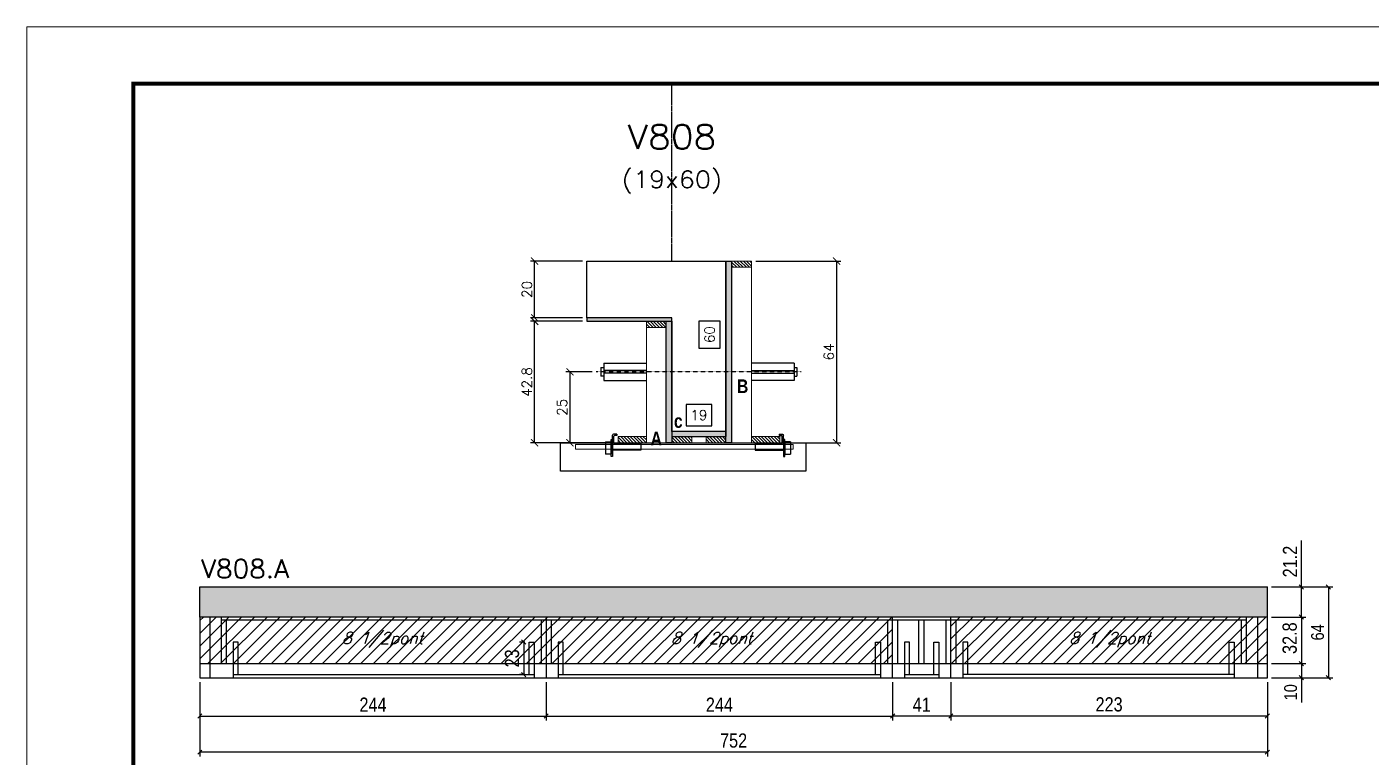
# Model space of a CAD drawing. Extents: x -20960 to -5926, y -2106 to 21915.
# Drawn here: x -12207 to -11260, y 16807 to 17321 of the extents above; entities that cross this region are included whole.
import ezdxf
from ezdxf.enums import TextEntityAlignment as Align

# ---------------------------------------------------------------- set-up
doc = ezdxf.new("R2010")
doc.units = 0
doc.linetypes.add('DASHED', pattern=[0.75, 0.5, -0.25])
doc.linetypes.add('HIDDEN', pattern=[0.375, 0.25, -0.125])
for name, color, linetype in [('barrote', 251, 'Continuous'), ('COTA', 241, 'Continuous'), ('Cota Seção (2x)', 4, 'Continuous'), ('detalhes', 4, 'Continuous'), ('Painéis', 200, 'Continuous'), ('presilha', 1, 'Continuous'), ('Reaproveitamento', 251, 'Continuous'), ('SARR_2.2x7', 40, 'Continuous'), ('SARR_3.5x7', 81, 'Continuous'), ('TENSOR', 3, 'Continuous'), ('texto', 7, 'Continuous'), ('Texto de Titulo', 7, 'Continuous'), ('Texto Qtd Sarr', 242, 'Continuous')]:
    doc.layers.add(name, color=color, linetype=linetype)
for name, color, linetype, lineweight in [('CONCRETO', 251, 'Continuous', 25), ('Folhas', 255, 'Continuous', 9), ('Hachura', 251, 'Continuous', 9), ('Madeira', 126, 'Continuous', 18), ('SARRAFO DE PRESSAO', 251, 'DASHED', 9), ('SCO-___-LAJ', 2, 'Continuous', 0), ('Texto Seção', 7, 'Continuous', 15)]:
    doc.layers.add(name, color=color, linetype=linetype, lineweight=lineweight)
doc.styles.add('COTA TECNICA', font='techl___.ttf', dxfattribs={"height": 10})
doc.styles.add('COTA TECNICA-50', font='techl___.ttf', dxfattribs={"height": 9})
doc.styles.add('REGUA-120', font='ROMANS.shx', dxfattribs={"height": 15})
doc.styles.add('Romans', font='romans.shx')
doc.styles.add('TECNICA', font='techb___.ttf', dxfattribs={"height": 10})
doc.dimstyles.new('COTA PAINEL-50', dxfattribs={"dimtxt": 9, "dimasz": 3, "dimexe": 3, "dimexo": 3, "dimgap": 3, "dimtad": 1, "dimdec": 1, "dimzin": 12, "dimdsep": 46, "dimtxsty": 'COTA TECNICA-50', "dimblk1": 'OBLIQUE', "dimblk2": 'OBLIQUE', "dimsah": 1, "dimcen": 0.9, "dimclrd": 4, "dimclre": 4, "dimclrt": 240, "dimadec": 1, "dimazin": 3, "dimtfac": 1, "dimtdec": 1, "dimtmove": 0, "dimatfit": 3, "dimfxl": 1, "dimtolj": 1, "dimtzin": 12, "dimarcsym": 0})
doc.dimstyles.new('Cota Seção (2x)', dxfattribs={"dimtxt": 7, "dimasz": 5, "dimexe": 3, "dimexo": 3, "dimgap": 2, "dimtad": 3, "dimdec": 1, "dimlfac": 0.5, "dimzin": 12, "dimdsep": 46, "dimtxsty": 'Romans', "dimblk": 'ARCHTICK', "dimcen": 0, "dimclrd": 4, "dimclre": 4, "dimclrt": 1, "dimadec": 1, "dimazin": 3, "dimtfac": 1, "dimtdec": 1, "dimtmove": 0, "dimatfit": 3, "dimldrblk": 'OBLIQUE', "dimfxl": 1, "dimtolj": 1, "dimtzin": 12, "dimarcsym": 0})
doc.dimstyles.new('Cota Seção interna', dxfattribs={"dimtxt": 7, "dimasz": 6, "dimexe": 0.18, "dimexo": 2, "dimgap": -4, "dimtad": 3, "dimdec": 1, "dimlfac": 0.5, "dimzin": 12, "dimdsep": 46, "dimtxsty": 'Romans', "dimblk": 'ARCHTICK', "dimcen": 0.09, "dimse1": 1, "dimse2": 1, "dimsd1": 1, "dimsd2": 1, "dimclrd": 180, "dimclre": 5, "dimclrt": 1, "dimadec": 0, "dimazin": 3, "dimtfac": 1, "dimtdec": 1, "dimtofl": 0, "dimtmove": 0, "dimatfit": 3, "dimldrblk": 'ARCHTICK', "dimfxl": 1, "dimtolj": 1, "dimtzin": 0, "dimarcsym": 0})
doc.dimstyles.new('PAINEL', dxfattribs={"dimtxt": 10, "dimasz": 3, "dimexe": 3, "dimexo": 3, "dimgap": 3, "dimtad": 1, "dimdec": 1, "dimzin": 12, "dimdsep": 46, "dimtxsty": 'COTA TECNICA', "dimblk1": 'OBLIQUE', "dimblk2": 'OBLIQUE', "dimsah": 1, "dimcen": 0.9, "dimclrd": 4, "dimclre": 4, "dimclrt": 240, "dimadec": 1, "dimazin": 3, "dimtfac": 1, "dimtdec": 1, "dimtmove": 0, "dimatfit": 3, "dimfxl": 1, "dimtolj": 1, "dimtzin": 12, "dimarcsym": 0})
pattern_1 = [(45, (-154545.2446, -16016.1105), (-4.49012806, 4.49012806), [])]

# ---------------------------------------------------------------- blocks, each defined once
blk = doc.blocks.new('9999999999')
at = {"layer": 'Folhas'}
blk.add_lwpolyline([(98138.98, 34190.21), (99623.98, 34190.21), (99623.98, 35240.21), (98138.98, 35240.21)], close=True, dxfattribs=at)
at = {"layer": 'Folhas', "color": 30, "const_width": 3}
blk.add_lwpolyline([(98213.98, 34230.21), (99583.98, 34230.21), (99583.98, 35200.21), (98213.98, 35200.21)], close=True, dxfattribs=at)
blk = doc.blocks.new('titulo1')
at = {"layer": 'Defpoints', "color": 252, "linetype": 'HIDDEN', "ltscale": 2}
blk.add_line((0, 0), (0, 125), dxfattribs=at)
at = {"layer": 'Defpoints', "style": 'Romans', "oblique": 15}
blk.add_attdef('FOLHA', text='', height=10, dxfattribs=at).set_placement((0, 15.58), align=Align.MIDDLE_CENTER)
at = {"layer": 'Texto Qtd Sarr', "color": 3, "style": 'Romans', "oblique": 15}
for tag, height, p in [('TITULO', 17, (0, 71.45)), ('SEÇÃO', 12, (0, 41.55))]:
    blk.add_attdef(tag, text='', height=height, dxfattribs=at).set_placement(p, align=Align.MIDDLE_CENTER)
blk = doc.blocks.new('_ArchTick')
at = {"color": 0, "linetype": 'ByBlock', "const_width": 0.15}
blk.add_lwpolyline([(-0.5, -0.5), (0.5, 0.5)], dxfattribs=at)
blk = doc.blocks.new('*D591')
at = {"layer": 'COTA', "color": 4, "lineweight": -2, "transparency": 16777216}
for p, q in [((-11815.61, 17113.69), (-11852.33, 17113.69)), ((-11849.33, 17028.09), (-11849.33, 17113.69)), ((-11798.01, 17028.09), (-11852.33, 17028.09))]:
    blk.add_line(p, q, dxfattribs=at)
at = {"layer": 'Defpoints', "color": 0, "transparency": 16777216}
for p in [(-11849.33, 17113.69), (-11812.61, 17113.69), (-11795.01, 17028.09)]:
    blk.add_point(p, dxfattribs=at)
at = {"layer": 'COTA', "color": 4, "lineweight": -2, "transparency": 16777216, "xscale": 5, "yscale": 5, "zscale": 5}
for p, rotation in [((-11849.33, 17113.69), 90), ((-11849.33, 17028.09), 270)]:
    blk.add_blockref('_ArchTick', p, dxfattribs=dict(at, rotation=rotation))
at = {"layer": 'COTA', "color": 1, "transparency": 16777216, "insert": (-11854.83, 17070.89), "char_height": 7, "attachment_point": 5, "rotation": 90, "style": 'Romans'}
blk.add_mtext('\\A1;42.8', dxfattribs=at)
blk = doc.blocks.new('_Oblique')
at = {"color": 0, "linetype": 'ByBlock', "lineweight": -2}
blk.add_line((-0.5, -0.5), (0.5, 0.5), dxfattribs=at)
blk = doc.blocks.new('*D592')
at = {"layer": 'COTA', "color": 4, "lineweight": -2, "transparency": 16777216}
for p, q in [((-11815.61, 17156.09), (-11852.33, 17156.09)), ((-11849.33, 17116.09), (-11849.33, 17156.09)), ((-11815.61, 17116.09), (-11852.33, 17116.09))]:
    blk.add_line(p, q, dxfattribs=at)
at = {"layer": 'Defpoints', "color": 0, "transparency": 16777216}
for p in [(-11849.33, 17156.09), (-11812.61, 17156.09), (-11812.61, 17116.09)]:
    blk.add_point(p, dxfattribs=at)
at = {"layer": 'COTA', "color": 4, "lineweight": -2, "transparency": 16777216, "xscale": 5, "yscale": 5, "zscale": 5}
for p, rotation in [((-11849.33, 17156.09), 90), ((-11849.33, 17116.09), 270)]:
    blk.add_blockref('_ArchTick', p, dxfattribs=dict(at, rotation=rotation))
at = {"layer": 'COTA', "color": 1, "transparency": 16777216, "insert": (-11854.83, 17136.09), "char_height": 7, "attachment_point": 5, "rotation": 90, "style": 'Romans'}
blk.add_mtext('\\A1;20', dxfattribs=at)
blk = doc.blocks.new('*D593')
at = {"layer": 'Cota Seção (2x)', "color": 180, "lineweight": -2, "transparency": 16777216}
for p, q in [((-11718.61, 17113.79), (-11733.61, 17113.79)), ((-11733.61, 17113.79), (-11733.61, 17094.79)), ((-11718.61, 17094.79), (-11718.61, 17113.79)), ((-11733.61, 17094.79), (-11718.61, 17094.79))]:
    blk.add_line(p, q, dxfattribs=at)
at = {"layer": 'Defpoints', "color": 0, "transparency": 16777216}
for p in [(-11752.61, 17156.09), (-11714.61, 17156.09), (-11752.61, 17036.09)]:
    blk.add_point(p, dxfattribs=at)
at = {"layer": 'Cota Seção (2x)', "color": 1, "transparency": 16777216, "insert": (-11726.11, 17104.29), "char_height": 7, "attachment_point": 5, "rotation": 90, "style": 'Romans'}
blk.add_mtext('\\A1;60', dxfattribs=at)
blk = doc.blocks.new('PRESILHA METÁLICA 1')
at = {"layer": 'presilha'}
for p, q in [((6, 15.5), (7.5, 15.5)), ((6, -2.5), (6, 15.5)), ((7.5, 10.6), (7.5, 19.9)), ((7.5, 15.5), (7.5, -2.5)), ((12, 21), (8.6, 21)), ((9, 11.6), (9, 18.9)), ((12, 19.5), (9.6, 19.5)), ((12, 21), (12, 19.5)), ((0, 13), (6, 13)), ((0, 13), (0, 0)), ((6, 0), (0, 0)), ((6, 13), (6, 0)), ((37.5, 4.1), (7.5, 4.1)), ((37.5, 11), (9.6, 11)), ((37.5, 11), (37.5, 4.1)), ((7.5, -2.5), (6, -2.5))]:
    blk.add_line(p, q, dxfattribs=at)
for centre, radius, start, end in [((8.6, 19.9), 1.14, 90, 180), ((9.6, 18.9), 0.57, 90, 180), ((9.6, 11.6), 0.57, 180, 270)]:
    blk.add_arc(centre, radius, start, end, dxfattribs=at)
blk = doc.blocks.new('*D594')
at = {"layer": 'Cota Seção (2x)', "color": 180, "lineweight": -2, "transparency": 16777216}
for p, q in [((-11724.62, 17055.09), (-11742.62, 17055.09)), ((-11742.62, 17055.09), (-11742.62, 17040.09)), ((-11724.62, 17040.09), (-11724.62, 17055.09)), ((-11742.62, 17040.09), (-11724.62, 17040.09))]:
    blk.add_line(p, q, dxfattribs=at)
at = {"layer": 'Defpoints', "color": 0, "transparency": 16777216}
for p in [(-11752.61, 17036.09), (-11752.61, 17028.09), (-11714.62, 17028.09)]:
    blk.add_point(p, dxfattribs=at)
at = {"layer": 'Cota Seção (2x)', "color": 1, "transparency": 16777216, "insert": (-11733.62, 17047.59), "char_height": 7, "attachment_point": 5, "style": 'Romans'}
blk.add_mtext('\\A1;19', dxfattribs=at)
blk = doc.blocks.new('*D595')
at = {"layer": 'COTA', "color": 4, "lineweight": -2, "transparency": 16777216}
for p, q in [((-11693.61, 17156.09), (-11633.64, 17156.09)), ((-11636.64, 17156.09), (-11636.64, 17028.09)), ((-11693.61, 17028.09), (-11633.64, 17028.09))]:
    blk.add_line(p, q, dxfattribs=at)
at = {"layer": 'Defpoints', "color": 0, "transparency": 16777216}
for p in [(-11696.61, 17156.09), (-11696.61, 17028.09), (-11636.64, 17028.09)]:
    blk.add_point(p, dxfattribs=at)
at = {"layer": 'COTA', "color": 4, "lineweight": -2, "transparency": 16777216, "xscale": 5, "yscale": 5, "zscale": 5}
for p, rotation in [((-11636.64, 17156.09), 90), ((-11636.64, 17028.09), 270)]:
    blk.add_blockref('_ArchTick', p, dxfattribs=dict(at, rotation=rotation))
at = {"layer": 'COTA', "color": 1, "transparency": 16777216, "insert": (-11642.14, 17092.09), "char_height": 7, "attachment_point": 5, "rotation": 90, "style": 'Romans'}
blk.add_mtext('\\A1;64', dxfattribs=at)
blk = doc.blocks.new('*D596')
at = {"layer": 'COTA', "color": 4, "lineweight": -2, "transparency": 16777216}
for p, q in [((-11808.92, 17078.06), (-11827.47, 17078.06)), ((-11824.47, 17078.06), (-11824.47, 17028.09)), ((-11808.92, 17028.09), (-11827.47, 17028.09))]:
    blk.add_line(p, q, dxfattribs=at)
at = {"layer": 'Defpoints', "color": 0, "transparency": 16777216}
for p in [(-11805.92, 17078.06), (-11824.47, 17028.09), (-11805.92, 17028.09)]:
    blk.add_point(p, dxfattribs=at)
at = {"layer": 'COTA', "color": 4, "lineweight": -2, "transparency": 16777216, "xscale": 5, "yscale": 5, "zscale": 5}
for p, rotation in [((-11824.47, 17078.06), 90), ((-11824.47, 17028.09), 270)]:
    blk.add_blockref('_ArchTick', p, dxfattribs=dict(at, rotation=rotation))
at = {"layer": 'COTA', "color": 1, "transparency": 16777216, "insert": (-11829.97, 17053.08), "char_height": 7, "attachment_point": 5, "rotation": 90, "style": 'Romans'}
blk.add_mtext('\\A1;25', dxfattribs=at)
blk = doc.blocks.new('*D637')
at = {"layer": 'COTA', "color": 4, "linetype": 'ByBlock', "lineweight": -2, "transparency": 16777216}
for p, q in [((-12085.2, 16859.52), (-12085.2, 16832.51)), ((-11841.2, 16859.52), (-11841.2, 16832.51)), ((-12085.2, 16835.51), (-11841.2, 16835.51))]:
    blk.add_line(p, q, dxfattribs=at)
at = {"layer": 'Defpoints', "color": 0, "linetype": 'ByBlock', "transparency": 16777216}
for p in [(-12085.2, 16862.52), (-11841.2, 16862.52), (-11841.2, 16835.51)]:
    blk.add_point(p, dxfattribs=at)
at = {"layer": 'COTA', "color": 4, "linetype": 'ByBlock', "lineweight": -2, "transparency": 16777216, "xscale": 3, "yscale": 3, "zscale": 3, "rotation": 180}
blk.add_blockref('_Oblique', (-12085.2, 16835.51), dxfattribs=at)
at = {"layer": 'COTA', "color": 4, "linetype": 'ByBlock', "lineweight": -2, "transparency": 16777216, "xscale": 3, "yscale": 3, "zscale": 3}
blk.add_blockref('_Oblique', (-11841.2, 16835.51), dxfattribs=at)
at = {"layer": 'COTA', "color": 240, "linetype": 'ByBlock', "transparency": 16777216, "insert": (-11963.2, 16843.58), "char_height": 10, "attachment_point": 5, "style": 'COTA TECNICA'}
blk.add_mtext('\\A1;244', dxfattribs=at)
blk = doc.blocks.new('*D638')
at = {"layer": 'COTA', "color": 4, "linetype": 'ByBlock', "lineweight": -2, "transparency": 16777216}
for p, q in [((-11841.2, 16859.52), (-11841.2, 16832.51)), ((-11597.2, 16859.52), (-11597.2, 16832.51)), ((-11841.2, 16835.51), (-11597.2, 16835.51))]:
    blk.add_line(p, q, dxfattribs=at)
at = {"layer": 'Defpoints', "color": 0, "linetype": 'ByBlock', "transparency": 16777216}
for p in [(-11841.2, 16862.52), (-11597.2, 16862.52), (-11597.2, 16835.51)]:
    blk.add_point(p, dxfattribs=at)
at = {"layer": 'COTA', "color": 4, "linetype": 'ByBlock', "lineweight": -2, "transparency": 16777216, "xscale": 3, "yscale": 3, "zscale": 3, "rotation": 180}
blk.add_blockref('_Oblique', (-11841.2, 16835.51), dxfattribs=at)
at = {"layer": 'COTA', "color": 4, "linetype": 'ByBlock', "lineweight": -2, "transparency": 16777216, "xscale": 3, "yscale": 3, "zscale": 3}
blk.add_blockref('_Oblique', (-11597.2, 16835.51), dxfattribs=at)
at = {"layer": 'COTA', "color": 240, "linetype": 'ByBlock', "transparency": 16777216, "insert": (-11719.2, 16843.58), "char_height": 10, "attachment_point": 5, "style": 'COTA TECNICA'}
blk.add_mtext('\\A1;244', dxfattribs=at)
blk = doc.blocks.new('*D639')
at = {"layer": 'COTA', "color": 4, "linetype": 'ByBlock', "lineweight": -2, "transparency": 16777216}
for p, q in [((-11556.2, 16859.52), (-11556.2, 16832.51)), ((-11333.2, 16859.52), (-11333.2, 16832.51)), ((-11333.2, 16835.51), (-11556.2, 16835.51))]:
    blk.add_line(p, q, dxfattribs=at)
at = {"layer": 'Defpoints', "color": 0, "linetype": 'ByBlock', "transparency": 16777216}
for p in [(-11556.2, 16862.52), (-11333.2, 16862.52), (-11556.2, 16835.51)]:
    blk.add_point(p, dxfattribs=at)
at = {"layer": 'COTA', "color": 4, "linetype": 'ByBlock', "lineweight": -2, "transparency": 16777216, "xscale": 3, "yscale": 3, "zscale": 3, "rotation": 180}
blk.add_blockref('_Oblique', (-11556.2, 16835.51), dxfattribs=at)
at = {"layer": 'COTA', "color": 4, "linetype": 'ByBlock', "lineweight": -2, "transparency": 16777216, "xscale": 3, "yscale": 3, "zscale": 3}
blk.add_blockref('_Oblique', (-11333.2, 16835.51), dxfattribs=at)
at = {"layer": 'COTA', "color": 240, "linetype": 'ByBlock', "transparency": 16777216, "insert": (-11444.7, 16843.72), "char_height": 10, "attachment_point": 5, "style": 'COTA TECNICA'}
blk.add_mtext('\\A1;223', dxfattribs=at)
blk = doc.blocks.new('*D640')
at = {"layer": 'COTA', "color": 4, "linetype": 'ByBlock', "lineweight": -2, "transparency": 16777216}
for p, q in [((-11597.2, 16859.52), (-11597.2, 16832.51)), ((-11556.2, 16859.52), (-11556.2, 16832.51)), ((-11556.2, 16835.51), (-11597.2, 16835.51))]:
    blk.add_line(p, q, dxfattribs=at)
at = {"layer": 'Defpoints', "color": 0, "linetype": 'ByBlock', "transparency": 16777216}
for p in [(-11597.2, 16862.52), (-11556.2, 16862.52), (-11597.2, 16835.51)]:
    blk.add_point(p, dxfattribs=at)
at = {"layer": 'COTA', "color": 4, "linetype": 'ByBlock', "lineweight": -2, "transparency": 16777216, "xscale": 3, "yscale": 3, "zscale": 3, "rotation": 180}
blk.add_blockref('_Oblique', (-11597.2, 16835.51), dxfattribs=at)
at = {"layer": 'COTA', "color": 4, "linetype": 'ByBlock', "lineweight": -2, "transparency": 16777216, "xscale": 3, "yscale": 3, "zscale": 3}
blk.add_blockref('_Oblique', (-11556.2, 16835.51), dxfattribs=at)
at = {"layer": 'COTA', "color": 240, "linetype": 'ByBlock', "transparency": 16777216, "insert": (-11576.7, 16843.58), "char_height": 10, "attachment_point": 5, "style": 'COTA TECNICA'}
blk.add_mtext('\\A1;41', dxfattribs=at)
blk = doc.blocks.new('*D651')
at = {"layer": 'COTA', "color": 4, "linetype": 'ByBlock', "lineweight": -2, "transparency": 16777216}
for p, q in [((-11309.21, 16926.52), (-11309.21, 16959.25)), ((-11330.2, 16926.52), (-11306.21, 16926.52)), ((-11309.21, 16905.32), (-11309.21, 16926.52)), ((-11330.2, 16905.32), (-11306.21, 16905.32))]:
    blk.add_line(p, q, dxfattribs=at)
at = {"layer": 'Defpoints', "color": 0, "linetype": 'ByBlock', "transparency": 16777216}
for p in [(-11333.2, 16926.52), (-11333.2, 16905.32), (-11309.21, 16905.32)]:
    blk.add_point(p, dxfattribs=at)
at = {"layer": 'COTA', "color": 4, "linetype": 'ByBlock', "lineweight": -2, "transparency": 16777216, "xscale": 3, "yscale": 3, "zscale": 3}
for p, rotation in [((-11309.21, 16926.52), 90), ((-11309.21, 16905.32), 270)]:
    blk.add_blockref('_Oblique', p, dxfattribs=dict(at, rotation=rotation))
at = {"layer": 'COTA', "color": 240, "linetype": 'ByBlock', "transparency": 16777216, "insert": (-11317.27, 16944.39), "char_height": 10, "attachment_point": 5, "rotation": 90, "style": 'COTA TECNICA'}
blk.add_mtext('\\A1;21.2', dxfattribs=at)
blk = doc.blocks.new('*D652')
at = {"layer": 'COTA', "color": 4, "linetype": 'ByBlock', "lineweight": -2, "transparency": 16777216}
for p, q in [((-11330.2, 16905.32), (-11306.21, 16905.32)), ((-11309.21, 16905.32), (-11309.21, 16872.52)), ((-11330.2, 16872.52), (-11306.21, 16872.52))]:
    blk.add_line(p, q, dxfattribs=at)
at = {"layer": 'Defpoints', "color": 0, "linetype": 'ByBlock', "transparency": 16777216}
for p in [(-11333.2, 16905.32), (-11333.2, 16872.52), (-11309.21, 16872.52)]:
    blk.add_point(p, dxfattribs=at)
at = {"layer": 'COTA', "color": 4, "linetype": 'ByBlock', "lineweight": -2, "transparency": 16777216, "xscale": 3, "yscale": 3, "zscale": 3}
for p, rotation in [((-11309.21, 16905.32), 90), ((-11309.21, 16872.52), 270)]:
    blk.add_blockref('_Oblique', p, dxfattribs=dict(at, rotation=rotation))
at = {"layer": 'COTA', "color": 240, "linetype": 'ByBlock', "transparency": 16777216, "insert": (-11317.45, 16890.42), "char_height": 10, "attachment_point": 5, "rotation": 90, "style": 'COTA TECNICA'}
blk.add_mtext('\\A1;32.8', dxfattribs=at)
blk = doc.blocks.new('*D653')
at = {"layer": 'COTA', "color": 4, "lineweight": -2, "ltscale": 25, "transparency": 16777216}
for p, q in [((-12085.2, 16859.52), (-12085.2, 16807.14)), ((-11333.2, 16859.52), (-11333.2, 16807.14)), ((-11333.2, 16810.14), (-12085.2, 16810.14))]:
    blk.add_line(p, q, dxfattribs=at)
at = {"layer": 'Defpoints', "color": 0, "ltscale": 25, "transparency": 16777216}
for p in [(-12085.2, 16862.52), (-11333.2, 16862.52), (-12085.2, 16810.14)]:
    blk.add_point(p, dxfattribs=at)
at = {"layer": 'COTA', "color": 4, "lineweight": -2, "ltscale": 25, "transparency": 16777216, "xscale": 3, "yscale": 3, "zscale": 3, "rotation": 180}
blk.add_blockref('_Oblique', (-12085.2, 16810.14), dxfattribs=at)
at = {"layer": 'COTA', "color": 4, "lineweight": -2, "ltscale": 25, "transparency": 16777216, "xscale": 3, "yscale": 3, "zscale": 3}
blk.add_blockref('_Oblique', (-11333.2, 16810.14), dxfattribs=at)
at = {"layer": 'COTA', "color": 240, "ltscale": 25, "transparency": 16777216, "insert": (-11709.2, 16818.25), "char_height": 10, "attachment_point": 5, "style": 'COTA TECNICA'}
blk.add_mtext('\\A1;752', dxfattribs=at)
blk = doc.blocks.new('*D672')
at = {"layer": 'COTA', "color": 4, "lineweight": -2, "transparency": 16777216}
for p, q in [((-11330.2, 16926.52), (-11287.21, 16926.52)), ((-11290.21, 16926.52), (-11290.21, 16862.52)), ((-11330.2, 16862.52), (-11287.21, 16862.52))]:
    blk.add_line(p, q, dxfattribs=at)
at = {"layer": 'Defpoints', "color": 0, "transparency": 16777216}
for p in [(-11333.2, 16926.52), (-11333.2, 16862.52), (-11290.21, 16862.52)]:
    blk.add_point(p, dxfattribs=at)
at = {"layer": 'COTA', "color": 4, "lineweight": -2, "transparency": 16777216, "xscale": 3, "yscale": 3, "zscale": 3}
for p, rotation in [((-11290.21, 16926.52), 90), ((-11290.21, 16862.52), 270)]:
    blk.add_blockref('_Oblique', p, dxfattribs=dict(at, rotation=rotation))
at = {"layer": 'COTA', "color": 240, "transparency": 16777216, "insert": (-11297.8, 16894.52), "char_height": 9, "attachment_point": 5, "rotation": 90, "style": 'COTA TECNICA-50'}
blk.add_mtext('\\A1;64', dxfattribs=at)
blk = doc.blocks.new('*D673')
at = {"layer": 'COTA', "color": 4, "lineweight": -2, "ltscale": 25, "transparency": 16777216}
for p, q in [((-11856.2, 16887.72), (-11860.02, 16887.72)), ((-11857.02, 16887.72), (-11857.02, 16864.72)), ((-11856.2, 16864.72), (-11860.02, 16864.72))]:
    blk.add_line(p, q, dxfattribs=at)
at = {"layer": 'Defpoints', "color": 0, "ltscale": 25, "transparency": 16777216}
for p in [(-11853.2, 16887.72), (-11857.02, 16864.72), (-11853.2, 16864.72)]:
    blk.add_point(p, dxfattribs=at)
at = {"layer": 'COTA', "color": 4, "lineweight": -2, "ltscale": 25, "transparency": 16777216, "xscale": 3, "yscale": 3, "zscale": 3}
for p, rotation in [((-11857.02, 16887.72), 90), ((-11857.02, 16864.72), 270)]:
    blk.add_blockref('_Oblique', p, dxfattribs=dict(at, rotation=rotation))
at = {"layer": 'COTA', "color": 240, "ltscale": 25, "transparency": 16777216, "insert": (-11865.24, 16876.22), "char_height": 10, "attachment_point": 5, "rotation": 90, "style": 'COTA TECNICA'}
blk.add_mtext('\\A1;23', dxfattribs=at)
blk = doc.blocks.new('*D674')
at = {"layer": 'COTA', "color": 4, "lineweight": -2, "transparency": 16777216}
for p, q in [((-11330.2, 16872.52), (-11306.21, 16872.52)), ((-11309.21, 16872.52), (-11309.21, 16862.52)), ((-11330.2, 16862.52), (-11306.21, 16862.52)), ((-11309.21, 16862.52), (-11309.21, 16845.04))]:
    blk.add_line(p, q, dxfattribs=at)
at = {"layer": 'Defpoints', "color": 0, "transparency": 16777216}
for p in [(-11333.2, 16872.52), (-11333.2, 16862.52), (-11309.21, 16862.52)]:
    blk.add_point(p, dxfattribs=at)
at = {"layer": 'COTA', "color": 4, "lineweight": -2, "transparency": 16777216, "xscale": 3, "yscale": 3, "zscale": 3}
for p, rotation in [((-11309.21, 16872.52), 90), ((-11309.21, 16862.52), 270)]:
    blk.add_blockref('_Oblique', p, dxfattribs=dict(at, rotation=rotation))
at = {"layer": 'COTA', "color": 240, "transparency": 16777216, "insert": (-11316.8, 16852.28), "char_height": 9, "attachment_point": 5, "rotation": 90, "style": 'COTA TECNICA-50'}
blk.add_mtext('\\A1;10', dxfattribs=at)

msp = doc.modelspace()

# ---------------------------------------------------------------- hatches: boundary and pattern name
at = {"layer": 'COTA', "linetype": 'ByBlock'}
h = msp.add_hatch(dxfattribs=at)
h.set_pattern_fill('AR-CONC', color=256, scale=0.03)
h.set_pattern_definition([(50, (-154545.2446, -16016.1105), (5.46554007, -0.47817257), [0.5715, -6.2865]), (355, (-154545.2446, -16016.1105), (-1.05730264, 5.73170536), [0.4572, -5.02921753]), (100.4514447, (-154544.789, -16016.1504), (4.40823741, 5.25353256), [0.48570026, -5.34270734]), (46.1842, (-154545.2446, -16014.5865), (8.13237123, -1.26126984), [0.85725, -9.42975]), (96.6355576, (-154544.567, -16014.692), (7.12212402, 7.42278374), [0.7285507, -8.01406824]), (351.184151, (-154545.245, -16014.5865), (7.122124, 7.42278374), [0.685799, -7.54379196]), (21, (-154544.4826, -16014.9675), (4.54843174, -3.06795595), [0.5715, -6.2865]), (326, (-154544.4826, -16014.9675), (1.85406085, 5.52563898), [0.4572, -5.0292]), (71.451445, (-154544.1036, -16015.223), (6.40249258, 2.45768307), [0.48570026, -5.34269813]), (37.5, (-154545.2446, -16016.1105), (0.092658098, 2.536651166), [0, -4.96824, 0, -5.1054, 0, -5.04825]), (7.5, (-154545.2446, -16016.1105), (2.004589875, 3.005417245), [0, -2.91084, 0, -4.85394, 0, -1.92405]), (327.5, (-154546.9439, -16016.1105), (4.067717855, -0.17186232), [0, -1.905, 0, -5.9436, 0, -7.8867]), (317.5, (-154547.706, -16016.1105), (4.44387544, 0.76279473), [0, -2.4765, 0, -3.94716, 0, -5.6007])])
h.paths.add_polyline_path([(-12085.2, 16926.52), (-12085.2, 16905.32), (-11333.2, 16905.32), (-11333.2, 16926.52)])
at = {"layer": 'Hachura'}
h = msp.add_hatch(color=256, dxfattribs=at)
h.dxf.hatch_style = 1
h.paths.add_polyline_path([(-11714.61, 17156.09), (-11710.61, 17156.09), (-11710.61, 17028.09), (-11714.61, 17028.09)])
h = msp.add_hatch(dxfattribs=at)
h.set_pattern_fill('ANSI31', color=256, scale=0.5, angle=270, style=0)
h.set_pattern_definition([(315, (11097.2062, 8848.4468), (1.12253202, 1.12253202), [])])
h.paths.add_polyline_path([(-11696.61, 17151.69), (-11696.61, 17156.09), (-11710.61, 17156.09), (-11710.61, 17151.69)])
h = msp.add_hatch(color=256, dxfattribs=at)
h.dxf.hatch_style = 1
h.paths.add_polyline_path([(-11752.61, 17113.69), (-11752.61, 17116.09), (-11812.61, 17116.09), (-11812.61, 17113.69)])
h = msp.add_hatch(dxfattribs=at)
h.set_pattern_fill('ANSI31', color=256, scale=0.5, angle=270, style=0)
h.set_pattern_definition([(315, (11157.2062, 8806.0468), (1.12253202, 1.12253202), [])])
h.paths.add_polyline_path([(-11756.61, 17109.29), (-11756.61, 17113.69), (-11770.61, 17113.69), (-11770.61, 17109.29)])
h = msp.add_hatch(color=256, dxfattribs=at)
h.dxf.hatch_style = 1
h.paths.add_polyline_path([(-11756.61, 17113.69), (-11752.61, 17113.69), (-11752.61, 17028.09), (-11756.61, 17028.09)])
h = msp.add_hatch(color=256, dxfattribs=at)
h.dxf.hatch_style = 1
h.paths.add_polyline_path([(-11714.62, 17032.49), (-11714.62, 17036.09), (-11752.61, 17036.09), (-11752.61, 17032.49)])
h = msp.add_hatch(dxfattribs=at)
h.set_pattern_fill('ANSI31', color=256, scale=0.5, angle=270, style=0)
h.set_pattern_definition([(315, (11157.2062, 8798.4468), (1.12253202, 1.12253202), [])])
h.paths.add_polyline_path([(-11790.61, 17028.09), (-11790.61, 17032.49), (-11770.61, 17032.49), (-11770.61, 17028.09)])
h = msp.add_hatch(dxfattribs=at)
h.set_pattern_fill('ANSI31', color=256, scale=0.5, angle=270, style=0)
h.set_pattern_definition([(315, (11166.0062, 8798.4468), (1.12253202, 1.12253202), [])])
h.paths.add_polyline_path([(-11752.61, 17028.09), (-11752.61, 17032.49), (-11738.61, 17032.49), (-11738.61, 17028.09)])
h = msp.add_hatch(dxfattribs=at)
h.set_pattern_fill('ANSI31', color=256, scale=0.5, angle=270, style=0)
h.set_pattern_definition([(315, (11166.0082, 8798.4468), (1.12253202, 1.12253202), [])])
h.paths.add_polyline_path([(-11714.62, 17028.09), (-11714.62, 17032.49), (-11728.62, 17032.49), (-11728.62, 17028.09)])
h = msp.add_hatch(dxfattribs=at)
h.set_pattern_fill('ANSI31', color=256, scale=0.5, angle=270, style=0)
h.set_pattern_definition([(315, (11063.2062, 8798.4468), (1.12253202, 1.12253202), [])])
h.paths.add_polyline_path([(-11696.61, 17028.09), (-11696.61, 17032.49), (-11676.61, 17032.49), (-11676.61, 17028.09)])
at = {"layer": 'Reaproveitamento', "linetype": 'ByBlock'}
h = msp.add_hatch(dxfattribs=at)
h.set_pattern_fill('ANSI31', color=256, scale=2)
h.set_pattern_definition(pattern_1)
h.paths.add_polyline_path([(-12085.2, 16872.52), (-11841.2, 16872.52), (-11841.2, 16905.32), (-12085.2, 16905.32)])
h = msp.add_hatch(dxfattribs=at)
h.set_pattern_fill('ANSI31', color=256, scale=2)
h.set_pattern_definition(pattern_1)
h.paths.add_polyline_path([(-11841.2, 16872.52), (-11597.2, 16872.52), (-11597.2, 16905.32), (-11841.2, 16905.32)])
h = msp.add_hatch(dxfattribs=at)
h.set_pattern_fill('ANSI31', color=256, scale=2)
h.set_pattern_definition([(45, (-154524.2446, -16016.1105), (-4.49012806, 4.49012806), [])])
h.paths.add_polyline_path([(-11333.2, 16872.52), (-11333.2, 16875.52), (-11333.2, 16905.32), (-11556.2, 16905.32), (-11556.2, 16872.52)])

# ---------------------------------------------------------------- linework, layer by layer
at = {"ltscale": 3}
for p, q in [((-11800.61, 17084.06), (-11800.61, 17072.06)), ((-11800.61, 17084.06), (-11770.61, 17084.06)), ((-11666.61, 17084.06), (-11696.61, 17084.06)), ((-11666.61, 17084.06), (-11666.61, 17072.06)), ((-11802.61, 17081.06), (-11802.61, 17075.06)), ((-11802.61, 17081.06), (-11800.61, 17081.06)), ((-11800.61, 17075.06), (-11802.61, 17075.06)), ((-11770.61, 17079.06), (-11800.61, 17079.06)), ((-11770.61, 17077.06), (-11800.61, 17077.06)), ((-11800.61, 17072.06), (-11770.61, 17072.06)), ((-11696.61, 17079.06), (-11666.61, 17079.06)), ((-11696.61, 17077.06), (-11666.61, 17077.06)), ((-11666.61, 17072.06), (-11696.61, 17072.06)), ((-11666.61, 17081.06), (-11664.61, 17081.06)), ((-11666.61, 17075.06), (-11664.61, 17075.06)), ((-11664.61, 17081.06), (-11664.61, 17075.06))]:
    msp.add_line(p, q, dxfattribs=at)
at = {"layer": 'barrote'}
msp.add_lwpolyline([(-11658.25, 17008.09), (-11831.22, 17008.09), (-11831.22, 17028.09), (-11658.25, 17028.09)], close=True, dxfattribs=at)
at = {"layer": 'CONCRETO'}
msp.add_lwpolyline([(-11752.61, 17116.09), (-11812.61, 17116.09), (-11812.61, 17156.09), (-11714.61, 17156.09), (-11714.61, 17032.49), (-11714.62, 17032.49), (-11714.62, 17036.09), (-11752.61, 17036.09)], close=True, dxfattribs=at)
at = {"layer": 'COTA', "linetype": 'ByBlock'}
for p, q in [((-12085.2, 16905.32), (-12085.2, 16926.52)), ((-12085.2, 16926.52), (-11333.2, 16926.52)), ((-11333.2, 16905.32), (-11333.2, 16926.52))]:
    msp.add_line(p, q, dxfattribs=at)
at = {"layer": 'Madeira'}
for points in [[(-11696.61, 17151.69), (-11696.61, 17156.09), (-11710.61, 17156.09), (-11710.61, 17151.69)], [(-11696.61, 17156.09), (-11710.61, 17156.09), (-11710.61, 17028.09), (-11696.61, 17028.09)], [(-11756.61, 17109.29), (-11756.61, 17113.69), (-11770.61, 17113.69), (-11770.61, 17109.29)], [(-11756.61, 17113.69), (-11770.61, 17113.69), (-11770.61, 17028.09), (-11756.61, 17028.09)], [(-11790.61, 17028.09), (-11790.61, 17032.49), (-11770.61, 17032.49), (-11770.61, 17028.09)], [(-11752.61, 17028.09), (-11752.61, 17032.49), (-11738.61, 17032.49), (-11738.61, 17028.09)], [(-11714.62, 17028.09), (-11714.62, 17032.49), (-11728.62, 17032.49), (-11728.62, 17028.09)], [(-11696.61, 17028.09), (-11696.61, 17032.49), (-11676.61, 17032.49), (-11676.61, 17028.09)]]:
    msp.add_lwpolyline(points, close=True, dxfattribs=at)
at = {"layer": 'Painéis', "linetype": 'ByBlock'}
for p, q in [((-12085.2, 16905.32), (-12085.2, 16862.52)), ((-11333.2, 16905.32), (-12085.2, 16905.32)), ((-11841.2, 16905.32), (-11841.2, 16862.52)), ((-11597.2, 16862.52), (-11597.2, 16905.32)), ((-11556.2, 16862.52), (-11556.2, 16905.32)), ((-11333.2, 16862.52), (-11333.2, 16905.32)), ((-12085.2, 16872.52), (-11333.2, 16872.52)), ((-11354.2, 16872.52), (-11354.2, 16872.52)), ((-12085.2, 16862.52), (-11333.2, 16862.52))]:
    msp.add_line(p, q, dxfattribs=at)
at = {"layer": 'Painéis'}
for points in [[(-11714.61, 17156.09), (-11710.61, 17156.09), (-11710.61, 17028.09), (-11714.61, 17028.09)], [(-11752.61, 17113.69), (-11752.61, 17116.09), (-11812.61, 17116.09), (-11812.61, 17113.69)], [(-11756.61, 17113.69), (-11752.61, 17113.69), (-11752.61, 17028.09), (-11756.61, 17028.09)], [(-11714.62, 17032.49), (-11714.62, 17036.09), (-11752.61, 17036.09), (-11752.61, 17032.49)]]:
    msp.add_lwpolyline(points, close=True, dxfattribs=at)
at = {"layer": 'SARR_2.2x7', "linetype": 'Continuous'}
for p, q in [((-12078.2, 16905.32), (-12078.2, 16872.52)), ((-11841.2, 16903.12), (-12070.2, 16903.12)), ((-11597.2, 16903.12), (-11841.2, 16903.12)), ((-11556.2, 16903.12), (-11597.2, 16903.12)), ((-11348.2, 16903.13), (-11556.2, 16903.12)), ((-11340.2, 16905.32), (-11340.2, 16872.52)), ((-12078.2, 16872.52), (-12078.2, 16862.52)), ((-11340.2, 16872.52), (-11340.2, 16862.52))]:
    msp.add_line(p, q, dxfattribs=at)
at = {"layer": 'SARR_2.2x7', "linetype": 'Continuous', "ltscale": 50}
for p, q in [((-12061.7, 16864.72), (-11849.7, 16864.72)), ((-11832.7, 16864.72), (-11605.7, 16864.72)), ((-11588.7, 16864.72), (-11564.7, 16864.72)), ((-11356.7, 16864.72), (-11547.7, 16864.72))]:
    msp.add_line(p, q, dxfattribs=at)
at = {"layer": 'SARR_3.5x7'}
for p, q in [((-12070.2, 16905.32), (-12070.2, 16872.52)), ((-12066.7, 16903.12), (-12066.7, 16872.52)), ((-11844.7, 16903.12), (-11844.7, 16872.52)), ((-11837.7, 16903.12), (-11837.7, 16872.52)), ((-11600.7, 16903.12), (-11600.7, 16872.52)), ((-11593.7, 16903.12), (-11593.7, 16872.52)), ((-11578.81, 16872.52), (-11578.81, 16903.12)), ((-11575.31, 16903.12), (-11575.31, 16872.52)), ((-11559.7, 16903.12), (-11559.7, 16872.52)), ((-11552.7, 16903.12), (-11552.7, 16872.52)), ((-11351.7, 16903.13), (-11351.7, 16872.52)), ((-11348.2, 16905.32), (-11348.2, 16872.52))]:
    msp.add_line(p, q, dxfattribs=at)
for points in [[(-12058.2, 16864.72), (-12058.2, 16887.72), (-12061.7, 16887.72), (-12061.7, 16862.52)], [(-11853.2, 16864.72), (-11853.2, 16887.72), (-11849.7, 16887.72), (-11849.7, 16862.52)], [(-11829.2, 16864.72), (-11829.2, 16887.72), (-11832.7, 16887.72), (-11832.7, 16862.52)], [(-11609.2, 16864.72), (-11609.2, 16887.72), (-11605.7, 16887.72), (-11605.7, 16862.52)], [(-11585.2, 16864.72), (-11585.2, 16887.72), (-11588.7, 16887.72), (-11588.7, 16862.52)], [(-11568.2, 16864.72), (-11568.2, 16887.72), (-11564.7, 16887.72), (-11564.7, 16862.52)], [(-11544.2, 16864.72), (-11544.2, 16887.72), (-11547.7, 16887.72), (-11547.7, 16862.52)], [(-11360.2, 16864.72), (-11360.2, 16887.72), (-11356.7, 16887.72), (-11356.7, 16862.52)]]:
    msp.add_lwpolyline(points, dxfattribs=at)
at = {"layer": 'SCO-___-LAJ', "color": 1}
msp.add_lwpolyline([(-11667.25, 17026.76), (-11820.56, 17026.76), (-11820.56, 17023.56), (-11667.25, 17023.56)], close=True, dxfattribs=at)
at = {"layer": 'TENSOR', "linetype": 'HIDDEN', "ltscale": 0.5}
msp.add_line((-11661.61, 17078.06), (-11805.92, 17078.06), dxfattribs=at)

# ---------------------------------------------------------------- block references
at = {"layer": 'presilha', "yscale": 0.6666666666666666, "zscale": 0.6666666666666666}
for p, xscale in [((-11799.48, 17020.12), 0.6666666666666666), ((-11669.04, 17020.12), -0.6666666666666666)]:
    msp.add_blockref('PRESILHA METÁLICA 1', p, dxfattribs=dict(at, xscale=xscale))
at = {"layer": 'SARRAFO DE PRESSAO', "color": 6, "linetype": 'ByBlock'}
msp.add_blockref('9999999999', (-110345.98, -17919.11), dxfattribs=at)
at = {"layer": 'Texto Seção'}
ref = msp.add_blockref('titulo1', (-11752.61, 17156.09), dxfattribs=at)
ref.add_attrib('TITULO', 'V808', dxfattribs={"layer": 'Texto de Titulo', "color": 7, "height": 17, "style": 'Romans', "width": 1.1}).set_placement((-11752.61, 17243.59), align=Align.MIDDLE_CENTER)
ref.add_attrib('SEÇÃO', '(19x60)', dxfattribs={"layer": 'Texto de Titulo', "color": 7, "height": 12, "style": 'Romans', "width": 1.1}).set_placement((-11752.61, 17213.59), align=Align.MIDDLE_CENTER)

# ---------------------------------------------------------------- texts
at = {"layer": 'detalhes', "style": 'TECNICA'}
for s, p in [('B', (-11706.78, 17063.12)), ('c', (-11751.23, 17038.59)), ('A', (-11767.62, 17026.28))]:
    msp.add_text(s, height=9.6, dxfattribs=at).set_placement(p)
at = {"layer": 'texto', "color": 2, "char_height": 8, "attachment_point": 5, "style": 'Romans'}
for insert in [(-11956.48, 16889.21), (-11724.67, 16889.21), (-11444.15, 16889.21)]:
    msp.add_mtext('{\\Q19;\\C256;8 1/2pont}', dxfattribs=dict(at, insert=insert))
at = {"layer": 'Texto Seção', "style": 'REGUA-120', "width": 1.05}
msp.add_text('V808.A', height=13, dxfattribs=at).set_placement((-12084.34, 16932.87))

# ---------------------------------------------------------------- dimensions: what is measured, and where the dimension line sits
at = {"layer": 'COTA'}
for base, p1, p2, dimstyle, picture, middle in [((-11849.33, 17156.09), (-11812.61, 17116.09), (-11812.61, 17156.09), 'Cota Seção (2x)', '*D592', (-11854.83, 17136.09)), ((-11636.64, 17028.09), (-11696.61, 17156.09), (-11696.61, 17028.09), 'Cota Seção (2x)', '*D595', (-11642.14, 17092.09)), ((-11849.33, 17113.69), (-11795.01, 17028.09), (-11812.61, 17113.69), 'Cota Seção (2x)', '*D591', (-11854.83, 17070.89)), ((-11824.47, 17028.09), (-11805.92, 17078.06), (-11805.92, 17028.09), 'Cota Seção (2x)', '*D596', (-11829.97, 17053.08)), ((-11309.21, 16862.52), (-11333.2, 16872.52), (-11333.2, 16862.52), 'COTA PAINEL-50', '*D674', (-11316.8, 16852.28))]:
    dim = msp.add_linear_dim(base=base, p1=p1, p2=p2, angle=90, dimstyle=dimstyle, dxfattribs=at)
    dim.commit()
    dim.dimension.update_dxf_attribs({"geometry": picture, "text_midpoint": middle})
at = {"layer": 'COTA', "linetype": 'ByBlock'}
for base, p1, p2, picture, middle in [((-11309.21, 16905.32), (-11333.2, 16926.52), (-11333.2, 16905.32), '*D651', (-11309.21, 16944.39)), ((-11309.21, 16872.52), (-11333.2, 16905.32), (-11333.2, 16872.52), '*D652', (-11309.21, 16890.42))]:
    dim = msp.add_linear_dim(base=base, p1=p1, p2=p2, angle=90, dimstyle='PAINEL', dxfattribs=at)
    dim.commit()
    dim.dimension.update_dxf_attribs({"geometry": picture, "text_midpoint": middle, "dimtype": 160})
at = {"layer": 'COTA', "color": 1}
dim = msp.add_linear_dim(base=(-11290.21, 16862.52), p1=(-11333.2, 16926.52), p2=(-11333.2, 16862.52), angle=90, dimstyle='COTA PAINEL-50', dxfattribs=at)
dim.commit()
dim.dimension.update_dxf_attribs({"geometry": '*D672', "text_midpoint": (-11297.8, 16894.52)})
at = {"layer": 'COTA', "ltscale": 25}
dim = msp.add_linear_dim(base=(-11857.02, 16864.72), p1=(-11853.2, 16887.72), p2=(-11853.2, 16864.72), angle=90, dimstyle='PAINEL', dxfattribs=at)
dim.commit()
dim.dimension.update_dxf_attribs({"geometry": '*D673', "text_midpoint": (-11865.24, 16876.22)})
at = {"layer": 'COTA', "linetype": 'ByBlock'}
for base, p1, p2, picture, middle in [((-11841.2, 16835.51), (-12085.2, 16862.52), (-11841.2, 16862.52), '*D637', (-11963.2, 16843.58)), ((-11597.2, 16835.51), (-11841.2, 16862.52), (-11597.2, 16862.52), '*D638', (-11719.2, 16843.58)), ((-11556.2, 16835.51), (-11333.2, 16862.52), (-11556.2, 16862.52), '*D639', (-11444.7, 16843.72))]:
    dim = msp.add_linear_dim(base=base, p1=p1, p2=p2, dimstyle='PAINEL', dxfattribs=at)
    dim.commit()
    dim.dimension.update_dxf_attribs({"geometry": picture, "text_midpoint": middle})
at = {"layer": 'COTA', "ltscale": 25}
dim = msp.add_linear_dim(base=(-12085.2, 16810.14), p1=(-11333.2, 16862.52), p2=(-12085.2, 16862.52), dimstyle='PAINEL', dxfattribs=at)
dim.commit()
dim.dimension.update_dxf_attribs({"geometry": '*D653', "text_midpoint": (-11709.2, 16818.25)})
at = {"layer": 'COTA', "linetype": 'ByBlock'}
dim = msp.add_linear_dim(base=(-11597.2, 16835.51), p1=(-11556.2, 16862.52), p2=(-11597.2, 16862.52), dimstyle='PAINEL', dxfattribs=at)
dim.commit()
dim.dimension.update_dxf_attribs({"geometry": '*D640', "text_midpoint": (-11576.7, 16835.51), "dimtype": 160})
at = {"layer": 'Cota Seção (2x)'}
for base, p1, p2, angle, picture, middle in [((-11714.61, 17156.09), (-11752.61, 17036.09), (-11752.61, 17156.09), 90, '*D593', (-11714.61, 17104.29)), ((-11752.61, 17036.09), (-11714.62, 17028.09), (-11752.61, 17028.09), 180, '*D594', (-11733.62, 17036.09))]:
    dim = msp.add_linear_dim(base=base, p1=p1, p2=p2, angle=angle, dimstyle='Cota Seção interna', dxfattribs=at)
    dim.commit()
    dim.dimension.update_dxf_attribs({"geometry": picture, "text_midpoint": middle, "dimtype": 160})

doc.saveas('drawing.dxf')
